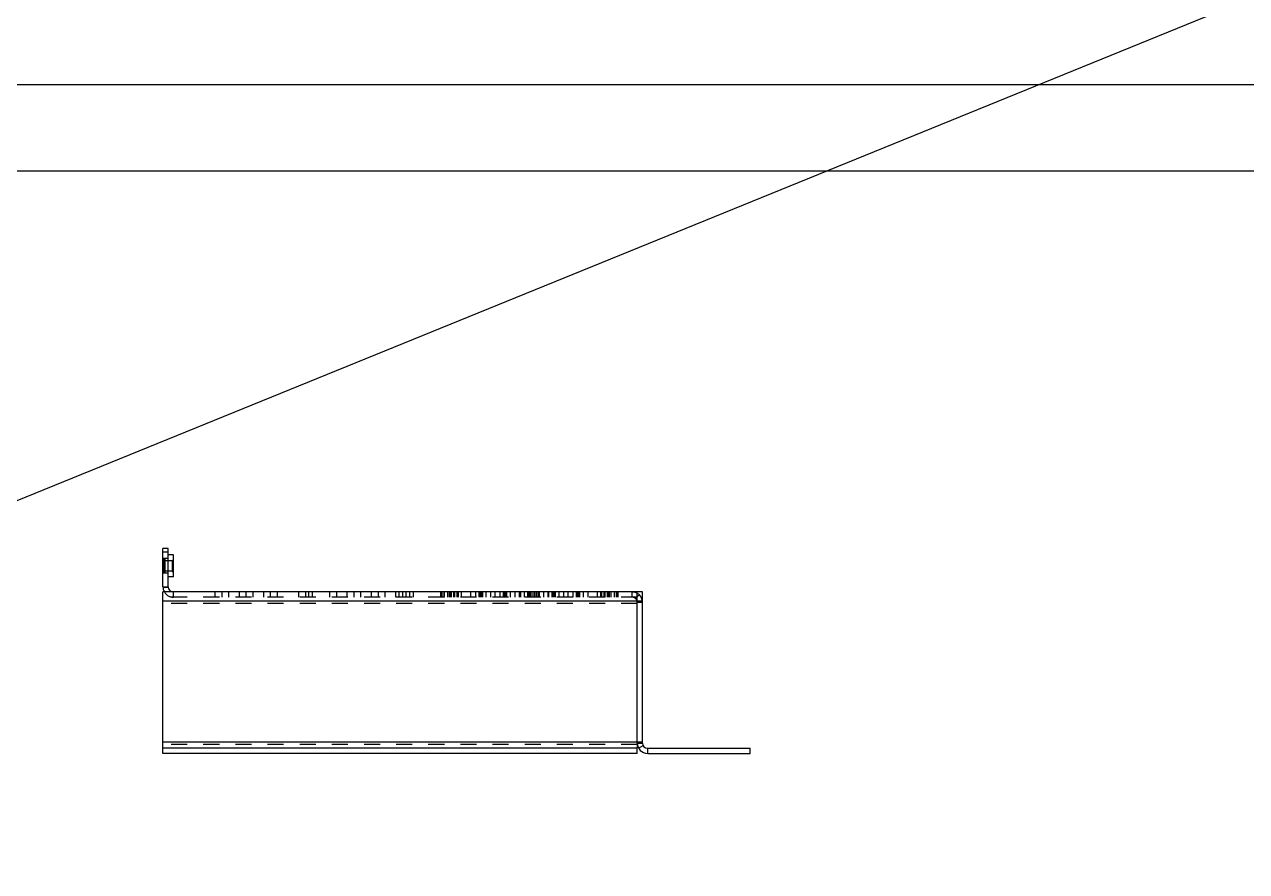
# Model space of a CAD drawing. Header units: millimetres. Extents: x -177 to 18421, y -5017 to 3255.
# Drawn here: x 9633.4 to 9985.1, y -2667.9 to -2424 of the extents above; entities that cross this region are included whole.
import ezdxf

# ---------------------------------------------------------------- set-up
doc = ezdxf.new("R2010")
doc.units = ezdxf.units.MM
doc.header["$LTSCALE"] = 46.255
doc.linetypes.add('HIDDEN', pattern=[0.2, 0.1, -0.1])
doc.layers.get('0').update_dxf_attribs({"linetype": 'CONTINUOUS'})
doc.layers.add('02___PRT_ALL_AXES', color=7, linetype='CONTINUOUS')
doc.layers.add('DEFAULT_2', color=8, linetype='HIDDEN')

msp = doc.modelspace()

# ---------------------------------------------------------------- linework, layer by layer
msp.add_line((3604.224, -5017.418), (12020.537, -1587.394))
at = {"color": 7, "linetype": 'Continuous'}
for p, q in [((9342.826, -2441.292), (10531.826, -2441.292)), ((9674.756, -2574.926), (9673.256, -2574.926)), ((9674.756, -2575.926), (9673.256, -2575.926)), ((9674.756, -2585.926), (9674.756, -2574.926)), ((9673.256, -2585.926), (9674.756, -2585.926)), ((9811.256, -2587.426), (9673.256, -2587.426)), ((9673.256, -2633.926), (9673.256, -2587.426)), ((9673.261, -2586.099), (9674.758, -2586.013)), ((9811.256, -2630.926), (9811.256, -2587.426)), ((9673.256, -2590.026), (9811.256, -2590.026)), ((9673.256, -2630.576), (9811.256, -2630.576)), ((9809.756, -2632.426), (9673.256, -2632.426)), ((9809.756, -2630.926), (9811.256, -2630.926)), ((9809.756, -2630.926), (9809.756, -2632.3)), ((9809.756, -2633.926), (9809.756, -2632.426)), ((9810.157, -2632.426), (9811.457, -2631.676)), ((9812.756, -2632.426), (9842.256, -2632.426)), ((9812.756, -2633.926), (9812.756, -2632.426)), ((9842.256, -2633.926), (9842.256, -2632.426))]:
    msp.add_line(p, q, dxfattribs=at)
at = {"color": 3, "linetype": 'Continuous'}
for p, q in [((9673.256, -2585.926), (9673.256, -2574.926)), ((9809.756, -2630.926), (9809.756, -2587.426)), ((9809.756, -2633.926), (9673.256, -2633.926)), ((9812.756, -2633.926), (9842.256, -2633.926))]:
    msp.add_line(p, q, dxfattribs=at)
at = {"color": 7, "linetype": 'Continuous'}
msp.add_lwpolyline([(9367.826, -3257.292), (10506.826, -3257.292), (10506.826, -2466.292), (9367.826, -2466.292)], close=True, dxfattribs=at)
at = {"color": 3, "linetype": 'Continuous'}
for centre, end in [((9676.256, -2585.926), 210.24542), ((9812.756, -2630.926), 270)]:
    msp.add_arc(centre, 3, 180, end, dxfattribs=at)
at = {"color": 7, "linetype": 'Continuous'}
for centre in [(9676.256, -2585.926), (9812.756, -2630.926)]:
    msp.add_arc(centre, 1.5, 180, 270, dxfattribs=at)
at = {"layer": '02___PRT_ALL_AXES', "color": 8, "linetype": 'HIDDEN'}
for p, q in [((9674.756, -2577.826), (9673.256, -2577.826)), ((9673.256, -2577.826), (9673.256, -2582.026)), ((9673.516, -2577.816), (9673.386, -2577.816)), ((9673.386, -2582.036), (9673.386, -2577.816)), ((9673.516, -2577.816), (9673.906, -2578.016)), ((9673.516, -2582.036), (9673.516, -2577.816)), ((9674.756, -2577.816), (9673.906, -2577.816)), ((9673.906, -2582.036), (9673.906, -2577.816)), ((9674.756, -2583.101), (9674.756, -2576.751)), ((9675.956, -2578.426), (9673.386, -2578.426)), ((9675.956, -2581.426), (9673.386, -2581.426)), ((9674.756, -2582.026), (9673.256, -2582.026)), ((9673.516, -2582.036), (9673.386, -2582.036)), ((9673.906, -2581.836), (9673.516, -2582.036)), ((9674.756, -2582.036), (9673.906, -2582.036))]:
    msp.add_line(p, q, dxfattribs=at)
at = {"layer": '02___PRT_ALL_AXES', "color": 7, "linetype": 'Continuous'}
for p, q in [((9676.256, -2576.751), (9674.756, -2576.751)), ((9676.256, -2583.101), (9676.256, -2576.751)), ((9676.256, -2583.101), (9674.756, -2583.101))]:
    msp.add_line(p, q, dxfattribs=at)
at = {"layer": 'DEFAULT_2', "color": 8, "linetype": 'HIDDEN'}
for p, q in [((9675.956, -2578.426), (9673.386, -2578.426)), ((9675.956, -2581.426), (9673.386, -2581.426)), ((9675.956, -2578.426), (9676.256, -2578.126)), ((9675.956, -2578.426), (9675.956, -2581.426)), ((9675.956, -2581.426), (9676.256, -2581.726)), ((9676.256, -2580.594), (9676.206, -2580.594)), ((9676.206, -2580.594), (9676.206, -2583.089)), ((9676.256, -2580.608), (9676.206, -2580.608)), ((9676.256, -2580.614), (9676.206, -2580.614)), ((9676.256, -2580.63), (9676.206, -2580.63)), ((9676.256, -2580.639), (9676.206, -2580.639)), ((9676.256, -2580.673), (9676.206, -2580.673)), ((9676.256, -2580.683), (9676.206, -2580.683)), ((9676.256, -2580.683), (9676.206, -2580.683)), ((9676.256, -2580.699), (9676.206, -2580.699)), ((9676.256, -2580.701), (9676.206, -2580.701)), ((9676.256, -2580.702), (9676.206, -2580.702)), ((9676.256, -2580.72), (9676.206, -2580.72)), ((9676.256, -2580.747), (9676.206, -2580.747)), ((9676.256, -2580.752), (9676.206, -2580.752)), ((9676.256, -2580.754), (9676.206, -2580.754)), ((9676.256, -2580.798), (9676.206, -2580.798)), ((9676.256, -2580.836), (9676.206, -2580.836)), ((9676.256, -2580.859), (9676.206, -2580.859)), ((9676.256, -2580.864), (9676.206, -2580.864)), ((9676.256, -2580.896), (9676.206, -2580.896)), ((9676.256, -2580.898), (9676.206, -2580.898)), ((9676.256, -2580.915), (9676.206, -2580.915)), ((9676.256, -2580.962), (9676.206, -2580.962)), ((9676.256, -2580.977), (9676.206, -2580.977)), ((9676.256, -2581.02), (9676.206, -2581.02)), ((9676.256, -2581.184), (9676.206, -2581.184)), ((9676.256, -2581.277), (9676.206, -2581.277)), ((9676.256, -2581.309), (9676.206, -2581.309)), ((9676.256, -2581.313), (9676.206, -2581.313)), ((9676.256, -2581.361), (9676.206, -2581.361)), ((9676.256, -2581.365), (9676.206, -2581.365)), ((9676.256, -2581.368), (9676.206, -2581.368)), ((9676.256, -2581.383), (9676.206, -2581.383)), ((9676.256, -2581.416), (9676.206, -2581.416)), ((9676.256, -2581.433), (9676.206, -2581.433)), ((9676.256, -2581.435), (9676.206, -2581.435)), ((9676.256, -2581.45), (9676.206, -2581.45)), ((9676.256, -2581.452), (9676.206, -2581.452)), ((9676.256, -2581.457), (9676.206, -2581.457)), ((9676.256, -2581.462), (9676.206, -2581.462)), ((9676.256, -2581.478), (9676.206, -2581.478)), ((9676.256, -2581.481), (9676.206, -2581.481)), ((9676.256, -2583.078), (9676.256, -2578.126)), ((9676.256, -2581.507), (9676.206, -2581.507)), ((9676.256, -2581.513), (9676.206, -2581.513)), ((9676.256, -2581.513), (9676.206, -2581.513)), ((9676.256, -2581.517), (9676.206, -2581.517)), ((9676.256, -2581.53), (9676.206, -2581.53)), ((9676.256, -2581.577), (9676.206, -2581.577)), ((9676.256, -2581.578), (9676.206, -2581.578)), ((9676.256, -2581.584), (9676.206, -2581.584)), ((9676.256, -2581.592), (9676.206, -2581.592)), ((9676.256, -2581.632), (9676.206, -2581.632)), ((9676.256, -2581.633), (9676.206, -2581.633)), ((9676.256, -2581.656), (9676.206, -2581.656)), ((9676.256, -2581.661), (9676.206, -2581.661)), ((9676.256, -2581.672), (9676.206, -2581.672)), ((9676.256, -2581.673), (9676.206, -2581.673)), ((9676.256, -2581.682), (9676.206, -2581.682)), ((9676.256, -2581.696), (9676.206, -2581.696)), ((9676.256, -2581.715), (9676.206, -2581.715)), ((9676.256, -2581.717), (9676.206, -2581.717)), ((9676.256, -2581.732), (9676.206, -2581.732)), ((9676.256, -2581.734), (9676.206, -2581.734)), ((9676.256, -2581.737), (9676.206, -2581.737)), ((9676.256, -2581.741), (9676.206, -2581.741)), ((9676.256, -2581.752), (9676.206, -2581.752)), ((9676.256, -2581.774), (9676.206, -2581.774)), ((9676.256, -2581.777), (9676.206, -2581.777)), ((9676.256, -2581.79), (9676.206, -2581.79)), ((9676.256, -2581.81), (9676.206, -2581.81)), ((9676.256, -2581.836), (9676.206, -2581.836)), ((9676.256, -2581.844), (9676.206, -2581.844)), ((9676.256, -2581.874), (9676.206, -2581.874)), ((9676.256, -2581.883), (9676.206, -2581.883)), ((9676.256, -2581.904), (9676.206, -2581.904)), ((9676.256, -2581.906), (9676.206, -2581.906)), ((9676.256, -2581.922), (9676.206, -2581.922)), ((9676.256, -2581.954), (9676.206, -2581.954)), ((9676.256, -2581.961), (9676.206, -2581.961)), ((9676.256, -2581.962), (9676.206, -2581.962)), ((9676.256, -2582.014), (9676.206, -2582.014)), ((9676.256, -2582.028), (9676.206, -2582.028)), ((9676.256, -2582.069), (9676.206, -2582.069)), ((9676.256, -2582.071), (9676.206, -2582.071)), ((9676.256, -2582.078), (9676.206, -2582.078)), ((9676.256, -2582.086), (9676.206, -2582.086)), ((9676.256, -2582.091), (9676.206, -2582.091)), ((9676.256, -2582.092), (9676.206, -2582.092)), ((9676.256, -2582.099), (9676.206, -2582.099)), ((9676.256, -2582.1), (9676.206, -2582.1)), ((9676.256, -2582.103), (9676.206, -2582.103)), ((9676.256, -2582.107), (9676.206, -2582.107)), ((9676.256, -2582.116), (9676.206, -2582.116)), ((9676.256, -2582.119), (9676.206, -2582.119)), ((9676.256, -2582.151), (9676.206, -2582.151)), ((9676.256, -2582.159), (9676.206, -2582.159)), ((9676.256, -2582.167), (9676.206, -2582.167)), ((9676.256, -2582.173), (9676.206, -2582.173)), ((9676.256, -2582.177), (9676.206, -2582.177)), ((9676.256, -2582.179), (9676.206, -2582.179)), ((9676.256, -2582.211), (9676.206, -2582.211)), ((9676.256, -2582.219), (9676.206, -2582.219)), ((9676.256, -2582.229), (9676.206, -2582.229)), ((9676.256, -2582.239), (9676.206, -2582.239)), ((9676.256, -2582.245), (9676.206, -2582.245)), ((9676.256, -2582.256), (9676.206, -2582.256)), ((9676.256, -2582.268), (9676.206, -2582.268)), ((9676.256, -2582.291), (9676.206, -2582.291)), ((9676.256, -2582.301), (9676.206, -2582.301)), ((9676.256, -2582.309), (9676.206, -2582.309)), ((9676.256, -2582.342), (9676.206, -2582.342)), ((9676.256, -2582.356), (9676.206, -2582.356)), ((9676.256, -2582.398), (9676.206, -2582.398)), ((9676.256, -2582.427), (9676.206, -2582.427)), ((9676.256, -2582.46), (9676.206, -2582.46)), ((9676.256, -2582.479), (9676.206, -2582.479)), ((9676.256, -2582.498), (9676.206, -2582.498)), ((9676.256, -2582.508), (9676.206, -2582.508)), ((9676.256, -2582.51), (9676.206, -2582.51)), ((9676.256, -2582.515), (9676.206, -2582.515)), ((9676.256, -2582.516), (9676.206, -2582.516)), ((9676.256, -2582.522), (9676.206, -2582.522)), ((9676.256, -2582.537), (9676.206, -2582.537)), ((9676.256, -2582.558), (9676.206, -2582.558)), ((9676.256, -2582.559), (9676.206, -2582.559)), ((9676.256, -2582.579), (9676.206, -2582.579)), ((9676.256, -2582.585), (9676.206, -2582.585)), ((9676.256, -2582.59), (9676.206, -2582.59)), ((9676.256, -2582.627), (9676.206, -2582.627)), ((9676.256, -2582.635), (9676.206, -2582.635)), ((9676.256, -2582.638), (9676.206, -2582.638)), ((9676.256, -2582.638), (9676.206, -2582.638)), ((9676.256, -2582.643), (9676.206, -2582.643)), ((9676.256, -2582.65), (9676.206, -2582.65)), ((9676.256, -2582.652), (9676.206, -2582.652)), ((9676.256, -2582.689), (9676.206, -2582.689)), ((9676.256, -2582.702), (9676.206, -2582.702)), ((9676.256, -2582.72), (9676.206, -2582.72)), ((9676.256, -2582.75), (9676.206, -2582.75)), ((9676.256, -2582.782), (9676.206, -2582.782)), ((9676.256, -2582.813), (9676.206, -2582.813)), ((9676.256, -2582.815), (9676.206, -2582.815)), ((9676.256, -2582.825), (9676.206, -2582.825)), ((9676.256, -2582.826), (9676.206, -2582.826)), ((9676.256, -2582.833), (9676.206, -2582.833)), ((9676.256, -2582.879), (9676.206, -2582.879)), ((9676.256, -2582.887), (9676.206, -2582.887)), ((9676.256, -2582.914), (9676.206, -2582.914)), ((9676.256, -2582.916), (9676.206, -2582.916)), ((9676.256, -2582.925), (9676.206, -2582.925)), ((9676.256, -2582.947), (9676.206, -2582.947)), ((9676.256, -2582.952), (9676.206, -2582.952)), ((9676.256, -2582.963), (9676.206, -2582.963)), ((9676.256, -2583.003), (9676.206, -2583.003)), ((9676.256, -2583.018), (9676.206, -2583.018)), ((9676.256, -2583.051), (9676.206, -2583.051)), ((9676.256, -2583.075), (9676.206, -2583.075)), ((9676.256, -2583.078), (9676.206, -2583.078)), ((9676.256, -2583.089), (9676.206, -2583.089)), ((9676.256, -2588.926), (9676.256, -2587.426)), ((9688.256, -2588.926), (9688.256, -2587.426)), ((9690.256, -2588.926), (9690.256, -2587.426)), ((9692.256, -2588.926), (9692.256, -2587.426)), ((9695.256, -2588.926), (9695.256, -2587.426)), ((9697.256, -2588.926), (9697.256, -2587.426)), ((9699.256, -2588.926), (9699.256, -2587.426)), ((9702.256, -2588.926), (9702.256, -2587.426)), ((9704.256, -2588.926), (9704.256, -2587.426)), ((9706.256, -2588.926), (9706.256, -2587.426)), ((9712.256, -2587.426), (9712.256, -2588.926)), ((9714.256, -2587.426), (9714.256, -2588.926)), ((9715.256, -2588.926), (9715.256, -2587.426)), ((9716.256, -2588.926), (9716.256, -2587.426)), ((9721.256, -2588.926), (9721.256, -2587.426)), ((9723.256, -2588.926), (9723.256, -2587.426)), ((9726.256, -2588.926), (9726.256, -2587.426)), ((9728.256, -2588.926), (9728.256, -2587.426)), ((9730.256, -2588.926), (9730.256, -2587.426)), ((9733.256, -2588.926), (9733.256, -2587.426)), ((9735.256, -2588.926), (9735.256, -2587.426)), ((9737.256, -2588.926), (9737.256, -2587.426)), ((9740.256, -2588.926), (9740.256, -2587.426)), ((9741.256, -2588.926), (9741.256, -2587.426)), ((9742.256, -2588.926), (9742.256, -2587.426)), ((9743.256, -2588.926), (9743.256, -2587.426)), ((9744.256, -2587.426), (9744.256, -2588.926)), ((9745.256, -2587.426), (9745.256, -2588.926)), ((9753.256, -2588.926), (9753.256, -2587.426)), ((9753.584, -2588.926), (9753.584, -2587.426)), ((9754.17, -2588.926), (9754.17, -2587.426)), ((9754.256, -2588.926), (9754.256, -2587.426)), ((9755.256, -2588.926), (9755.256, -2587.426)), ((9755.27, -2588.926), (9755.27, -2587.426)), ((9755.756, -2588.926), (9755.756, -2587.426)), ((9755.977, -2588.926), (9755.977, -2587.426)), ((9756.341, -2588.926), (9756.341, -2587.426)), ((9756.998, -2588.926), (9756.998, -2587.426)), ((9757.27, -2588.926), (9757.27, -2587.426)), ((9757.977, -2588.926), (9757.977, -2587.426)), ((9758.27, -2588.926), (9758.27, -2587.426)), ((9759.17, -2588.926), (9759.17, -2587.426)), ((9761.856, -2588.926), (9761.856, -2587.426)), ((9763.27, -2588.926), (9763.27, -2587.426)), ((9764.241, -2588.926), (9764.241, -2587.426)), ((9764.27, -2588.926), (9764.27, -2587.426)), ((9764.534, -2588.926), (9764.534, -2587.426)), ((9764.977, -2588.926), (9764.977, -2587.426)), ((9765.241, -2588.926), (9765.241, -2587.426)), ((9765.27, -2588.926), (9765.27, -2587.426)), ((9766.241, -2588.926), (9766.241, -2587.426)), ((9767.655, -2588.926), (9767.655, -2587.426)), ((9768.856, -2588.926), (9768.856, -2587.426)), ((9770.27, -2588.926), (9770.27, -2587.426)), ((9771.241, -2588.926), (9771.241, -2587.426)), ((9771.27, -2588.926), (9771.27, -2587.426)), ((9771.534, -2588.926), (9771.534, -2587.426)), ((9771.977, -2588.926), (9771.977, -2587.426)), ((9772.241, -2588.926), (9772.241, -2587.426)), ((9772.27, -2588.926), (9772.27, -2587.426)), ((9773.241, -2588.926), (9773.241, -2587.426)), ((9774.655, -2588.926), (9774.655, -2587.426)), ((9775.856, -2588.926), (9775.856, -2587.426)), ((9776.256, -2588.926), (9776.256, -2587.426)), ((9777.27, -2588.926), (9777.27, -2587.426)), ((9778.241, -2588.926), (9778.241, -2587.426)), ((9778.27, -2588.926), (9778.27, -2587.426)), ((9778.534, -2588.926), (9778.534, -2587.426)), ((9778.977, -2588.926), (9778.977, -2587.426)), ((9779.084, -2588.926), (9779.084, -2587.426)), ((9779.241, -2588.926), (9779.241, -2587.426)), ((9779.27, -2588.926), (9779.27, -2587.426)), ((9779.67, -2587.426), (9779.67, -2588.926)), ((9780.241, -2588.926), (9780.241, -2587.426)), ((9780.67, -2587.426), (9780.67, -2588.926)), ((9781.256, -2588.926), (9781.256, -2587.426)), ((9781.655, -2588.926), (9781.655, -2587.426)), ((9782.856, -2588.926), (9782.856, -2587.426)), ((9784.084, -2588.926), (9784.084, -2587.426)), ((9784.27, -2588.926), (9784.27, -2587.426)), ((9785.241, -2588.926), (9785.241, -2587.426)), ((9785.27, -2588.926), (9785.27, -2587.426)), ((9785.534, -2588.926), (9785.534, -2587.426)), ((9785.977, -2588.926), (9785.977, -2587.426)), ((9786.241, -2588.926), (9786.241, -2587.426)), ((9786.27, -2588.926), (9786.27, -2587.426)), ((9787.241, -2588.926), (9787.241, -2587.426)), ((9788.655, -2588.926), (9788.655, -2587.426)), ((9789.856, -2588.926), (9789.856, -2587.426)), ((9791.27, -2588.926), (9791.27, -2587.426)), ((9792.241, -2588.926), (9792.241, -2587.426)), ((9792.27, -2588.926), (9792.27, -2587.426)), ((9792.534, -2588.926), (9792.534, -2587.426)), ((9792.977, -2588.926), (9792.977, -2587.426)), ((9793.241, -2588.926), (9793.241, -2587.426)), ((9793.27, -2588.926), (9793.27, -2587.426)), ((9794.241, -2588.926), (9794.241, -2587.426)), ((9795.655, -2588.926), (9795.655, -2587.426)), ((9798.341, -2588.926), (9798.341, -2587.426)), ((9799.241, -2588.926), (9799.241, -2587.426)), ((9799.534, -2588.926), (9799.534, -2587.426)), ((9800.241, -2588.926), (9800.241, -2587.426)), ((9800.513, -2588.926), (9800.513, -2587.426)), ((9801.17, -2588.926), (9801.17, -2587.426)), ((9801.534, -2588.926), (9801.534, -2587.426)), ((9801.756, -2588.926), (9801.756, -2587.426)), ((9802.241, -2588.926), (9802.241, -2587.426)), ((9802.256, -2588.926), (9802.256, -2587.426)), ((9803.256, -2588.926), (9803.256, -2587.426)), ((9803.341, -2588.926), (9803.341, -2587.426)), ((9803.927, -2588.926), (9803.927, -2587.426)), ((9804.256, -2588.926), (9804.256, -2587.426)), ((9808.256, -2588.926), (9808.256, -2587.426)), ((9810.318, -2588.248), (9809.287, -2589.337)), ((9809.756, -2588.926), (9673.256, -2588.926)), ((9809.756, -2590.776), (9673.256, -2590.776)), ((9811.256, -2590.426), (9809.756, -2590.426)), ((9809.756, -2631.326), (9673.256, -2631.326)), ((9809.756, -2632.426), (9809.756, -2632.3))]:
    msp.add_line(p, q, dxfattribs=at)
for centre, radius, start, end in [((9676.256, -2585.926), 3, 210.24542, 270), ((9808.256, -2590.426), 3, 0, 90), ((9808.256, -2590.426), 1.5, 0, 90)]:
    msp.add_arc(centre, radius, start, end, dxfattribs=at)

doc.saveas('drawing.dxf')
